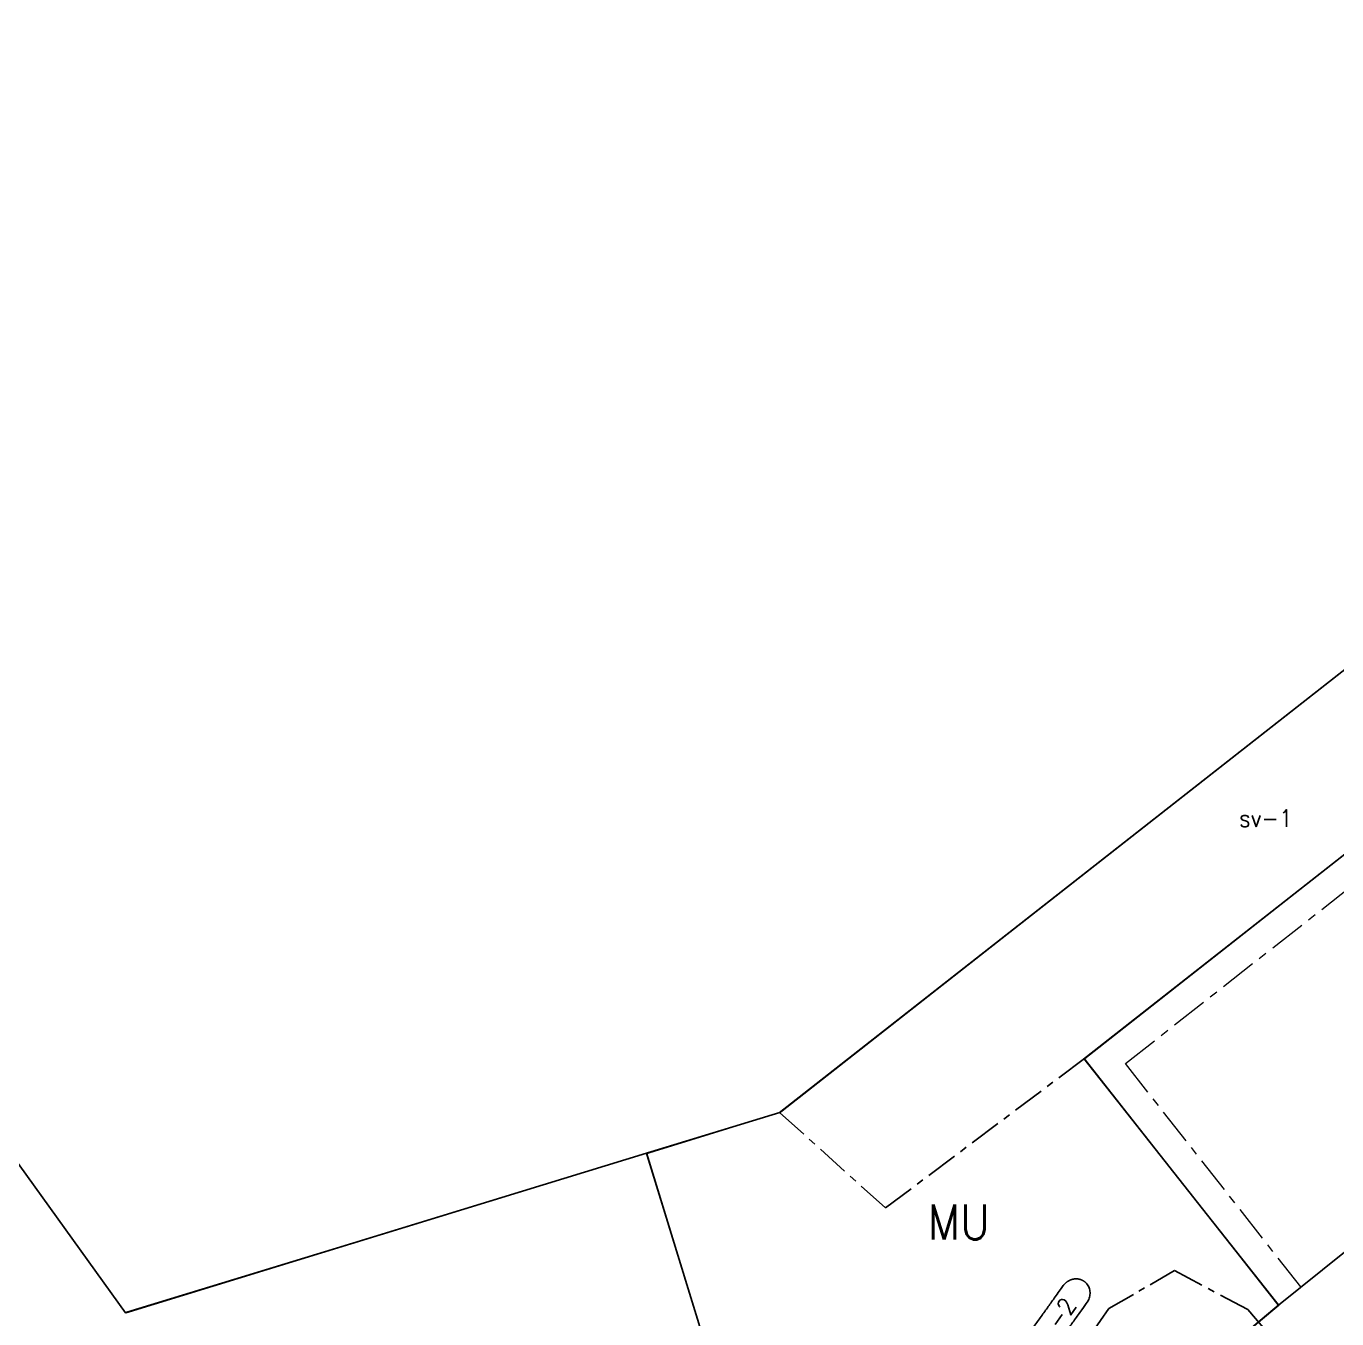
# Model space of a CAD drawing. Header units: metres. Extents: x 25522641 to 25524241, y 6685102 to 6686476.
# Drawn here: x 25523459.5 to 25523684.2, y 6686254.7 to 6686476.4 of the extents above; entities that cross this region are included whole.
import ezdxf
from ezdxf.enums import TextEntityAlignment as Align

# ---------------------------------------------------------------- set-up
doc = ezdxf.new("R2010")
doc.units = ezdxf.units.M
doc.linetypes.add('CENTER', pattern=[11, 6.5, -1.5, 1.5, -1.5])
doc.linetypes.add('DIVIDE2', pattern=[6.25, 2.5, -1.25, 0, -1.25, 0, -1.25])
for name, color, linetype in [('D-ALUE-K-TARKOITUS', 7, 'Continuous'), ('D-ALUE-REUNAVIIVA', 7, 'Continuous'), ('D-RAJA-ALUE-KORTTELI', 7, 'Continuous'), ('D-RAJA-K-MAARAYS-R-ALA', 7, 'Continuous'), ('D-TEKSTI-025', 7, 'Continuous'), ('D-VARITYS-ALUE_M', 7, 'Continuous'), ('D-VARITYS-ALUE_R', 7, 'Continuous'), ('D-VARITYS-ALUE_V', 7, 'Continuous')]:
    doc.layers.add(name, color=color, linetype=linetype)
doc.layers.get('0').off()
doc.styles.add('ROMANS', font='ROMANS.shx', dxfattribs={"width": 0.9})

# ---------------------------------------------------------------- blocks, each defined once
blk = doc.blocks.new('0320000')
at = {"color": 0, "linetype": 'Continuous'}
blk.add_lwpolyline([(0, 0, 0.226827), (3, 3), (4, 0), (5, 3), (6, 0), (7, 3, 0.226827), (10, 0)], format="xyb", dxfattribs=at)
blk = doc.blocks.new('8031308260960')
at = {"color": 3, "linetype": 'Continuous', "xscale": 0.000945319242377221, "yscale": 0.001, "zscale": 0.000945319242377221, "rotation": 107.0675490623873}
for p in [(-19.42, 63.26), (-16.65, 54.22), (-13.87, 45.18), (-11.1, 36.15), (-8.32, 27.11), (-5.55, 18.07), (-2.77, 9.04), (0, 0)]:
    blk.add_blockref('0320000', p, dxfattribs=at)
blk = doc.blocks.new('8031308260973')
at = {"color": 3, "linetype": 'Continuous', "xscale": 0.001037753642452047, "yscale": 0.001, "zscale": 0.001037753642452047, "rotation": 197.0207531282748}
for p in [(0, 0), (-9.92, -3.04), (-19.85, -6.08), (-29.77, -9.11), (-39.69, -12.15), (-49.61, -15.19), (-59.54, -18.23), (-69.46, -21.26), (-79.38, -24.3)]:
    blk.add_blockref('0320000', p, dxfattribs=at)
blk = doc.blocks.new('8031308260991')
at = {"color": 3, "linetype": 'Continuous', "xscale": 0.001008348502353562, "yscale": 0.001, "zscale": 0.001008348502353562, "rotation": 125.7882668733835}
for p in [(-88.45, 122.69), (-82.55, 114.51), (-76.66, 106.33), (-70.76, 98.15), (-64.86, 89.98), (-58.97, 81.8), (-53.07, 73.62), (-47.17, 65.44), (-41.28, 57.26), (-35.38, 49.08), (-29.48, 40.9), (-23.59, 32.72), (-17.69, 24.54), (-11.79, 16.36), (-5.9, 8.18), (0, 0)]:
    blk.add_blockref('0320000', p, dxfattribs=at)

msp = doc.modelspace()

# ---------------------------------------------------------------- linework, layer by layer
at = {"layer": 'D-RAJA-ALUE-KORTTELI', "color": 7, "linetype": 'Continuous'}
for p, q in [((25523588.72, 6686290.12), (25523742.39, 6686410.7)), ((25523754.19, 6686388.33), (25523640.92, 6686299.34)), ((25523382.23, 6686386.67), (25523476.58, 6686255.79)), ((25523766.02, 6686330.92), (25523674.24, 6686257.08)), ((25523640.92, 6686299.34), (25523674.24, 6686257.08)), ((25523565.89, 6686283.13), (25523588.72, 6686290.12)), ((25523476.58, 6686255.79), (25523565.89, 6686283.13)), ((25523588.08, 6686210.84), (25523565.89, 6686283.13)), ((25523674.24, 6686257.08), (25523629.06, 6686219.12))]:
    msp.add_line(p, q, dxfattribs=at)
at = {"layer": 'D-RAJA-K-MAARAYS-R-ALA', "color": 2, "linetype": 'CENTER', "lineweight": 0, "ltscale": 0.972872}
msp.add_line((25523647.98, 6686298.54), (25523737.13, 6686368.53), dxfattribs=at)
at = {"layer": 'D-RAJA-K-MAARAYS-R-ALA', "color": 2, "linetype": 'CENTER', "ltscale": 0.844889}
msp.add_line((25523606.85, 6686273.76), (25523640.96, 6686299.39), dxfattribs=at)
at = {"layer": 'D-RAJA-K-MAARAYS-R-ALA', "color": 2, "linetype": 'CENTER', "lineweight": 0, "ltscale": 0.964205}
msp.add_line((25523678.05, 6686260.24), (25523647.98, 6686298.54), dxfattribs=at)
at = {"layer": 'D-RAJA-K-MAARAYS-R-ALA', "color": 2, "linetype": 'CENTER', "ltscale": 0.857858}
msp.add_line((25523588.69, 6686290.14), (25523606.85, 6686273.76), dxfattribs=at)
at = {"layer": 'D-RAJA-K-MAARAYS-R-ALA', "color": 2, "linetype": 'CENTER', "ltscale": 0.742861}
msp.add_line((25523656.42, 6686263.01), (25523645.17, 6686256.5), dxfattribs=at)
at = {"layer": 'D-RAJA-K-MAARAYS-R-ALA', "color": 2, "linetype": 'CENTER', "ltscale": 0.810981}
msp.add_line((25523668.95, 6686256.34), (25523656.42, 6686263.01), dxfattribs=at)
at = {"layer": 'D-RAJA-K-MAARAYS-R-ALA', "color": 2, "linetype": 'CENTER', "ltscale": 0.772033}
msp.add_line((25523645.17, 6686256.5), (25523632.51, 6686238.51), dxfattribs=at)
at = {"layer": 'D-RAJA-K-MAARAYS-R-ALA', "color": 2, "linetype": 'CENTER', "ltscale": 1.019913}
msp.add_line((25523680.52, 6686242.75), (25523668.95, 6686256.34), dxfattribs=at)
at = {"layer": 'D-TEKSTI-025', "color": 2, "linetype": 'Continuous'}
msp.add_rational_spline([(25523633.22, 6686246.14), (25523637.3, 6686251.82), (25523641.38, 6686257.51, 0), (25523642.96, 6686259.7), (25523640.93, 6686261.16, 0), (25523638.9, 6686262.62, 0), (25523637.32, 6686260.43, 0), (25523633.24, 6686254.74, 0), (25523629.16, 6686249.05), (25523627.58, 6686246.86, 0), (25523629.61, 6686245.4), (25523631.64, 6686243.95, 0), (25523633.22, 6686246.14)], [1, 1, 1, 0.707106781187, 1, 0.707106781187, 1, 1, 1, 0.707106781187, 1, 0.707106781187, 1], degree=2, knots=[0, 0, 0, 1, 1, 2.570796, 2.570796, 4.141593, 4.141593, 5.141593, 5.141593, 6.712389, 6.712389, 8.283185, 8.283185, 8.283185], dxfattribs=at)
at = {"layer": 'D-VARITYS-ALUE_M', "color": 74, "linetype": 'DIVIDE2', "ltscale": 0.65}
msp.add_lwpolyline([(25523640.92, 6686299.34, 0.2, 0.333, 0), (25523754.19, 6686388.33, 0.2, 0.333, 0), (25523790.84, 6686363.95, 0.2, 0.333, 0), (25523814.18, 6686403.83, 0.2, 0.333, 0), (25523820.17, 6686420.03, 0.2, 0.333, 0), (25523826.67, 6686464.49, 0.2, 0.333, 0), (25523824.32, 6686476.14, 0.2, 0.333, 0), (25523767.69, 6686403.2, 0.2, 0.333, 0), (25523742.39, 6686410.7, 0.2, 0.333, 0), (25523588.72, 6686290.12, 0.2, 0.333, 0), (25523565.89, 6686283.13, 0.2, 0.333, 0), (25523588.08, 6686210.84, 0.2, 0.333, 0), (25523600.88, 6686209.23, 0.2, 0.333, 0), (25523609.35, 6686210.16, 0.2, 0.333, 0), (25523619.93, 6686213.35, 0.2, 0.333, 0), (25523629.06, 6686219.12, 0.2, 0.333, 0), (25523674.24, 6686257.08, 0.2, 0.333, 0), (25523640.92, 6686299.34, 0.2, 0.333, 0)], format="xyseb", close=True, dxfattribs=at)
at = {"layer": 'D-VARITYS-ALUE_R', "color": 42, "linetype": 'DIVIDE2', "ltscale": 1.19}
msp.add_lwpolyline([(25523766.02, 6686330.92, 0.2, 0.333, 0), (25523771.68, 6686336.15, 0.2, 0.333, 0), (25523785.48, 6686354.11, 0.2, 0.333, 0), (25523790.84, 6686363.95, 0.2, 0.333, 0), (25523754.19, 6686388.33, 0.2, 0.333, 0), (25523640.92, 6686299.34, 0.2, 0.333, 0), (25523674.24, 6686257.08, 0.2, 0.333, 0), (25523766.02, 6686330.92, 0.2, 0.333, 0)], format="xyseb", close=True, dxfattribs=at)
at = {"layer": 'D-VARITYS-ALUE_V', "color": 73, "linetype": 'DIVIDE2', "ltscale": 1.05}
msp.add_lwpolyline([(25523449.92, 6686245.48, 0.2, 0.333, 0), (25523469.12, 6686240.1, 0.2, 0.333, 0), (25523492.09, 6686226.73, 0.2, 0.333, 0), (25523518.9, 6686212.55, 0.2, 0.333, 0), (25523540.86, 6686203.89, 0.2, 0.333, 0), (25523552.1, 6686204.81, 0.2, 0.333, 0), (25523580.63, 6686211.25, 0.2, 0.333, 0), (25523588.08, 6686210.84, 0.2, 0.333, 0), (25523565.89, 6686283.13, 0.2, 0.333, 0), (25523476.58, 6686255.79, 0.2, 0.333, 0), (25523382.23, 6686386.67, 0.2, 0.333, 0)], format="xyseb", dxfattribs=at)

# ---------------------------------------------------------------- block references
at = {"layer": 'D-ALUE-REUNAVIIVA', "color": 3, "linetype": 'Continuous'}
for name, p in [('8031308260991', (25523476.58, 6686255.79)), ('8031308260973', (25523565.89, 6686283.13)), ('8031308260960', (25523588.08, 6686210.84))]:
    msp.add_blockref(name, p, dxfattribs=at)

# ---------------------------------------------------------------- texts
at = {"layer": 'D-ALUE-K-TARKOITUS', "color": 7, "linetype": 'Continuous', "style": 'ROMANS', "width": 0.9}
msp.add_text('MU', height=6, dxfattribs=at).set_placement((25523619.43, 6686271.33), align=Align.MIDDLE)
at = {"layer": 'D-TEKSTI-025', "color": 2, "linetype": 'Continuous', "style": 'ROMANS', "width": 0.9}
msp.add_text('sv-1', height=3, dxfattribs=at).set_placement((25523667.49, 6686339.1))
msp.add_text('luo-2', height=3, rotation=55.689, dxfattribs=at).set_placement((25523635.51, 6686253.48), align=Align.MIDDLE)

doc.saveas('drawing.dxf')
